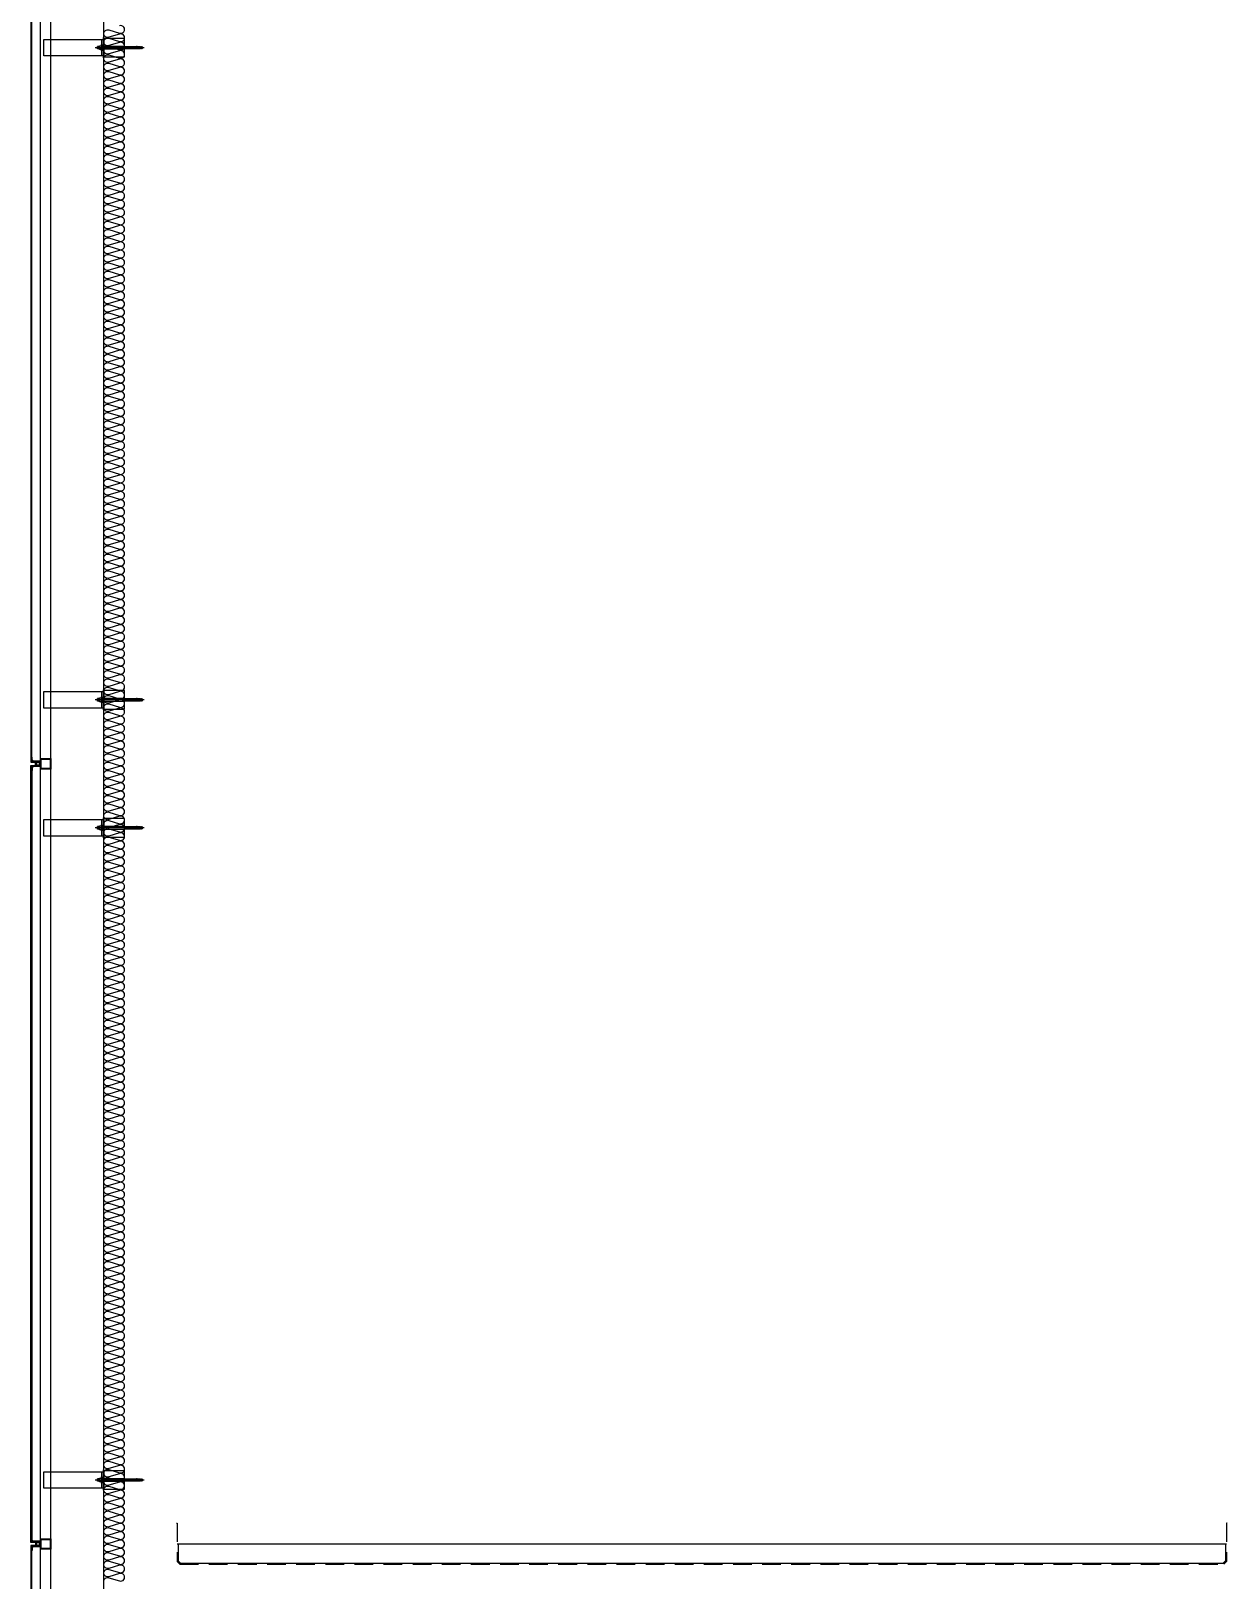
# Model space of a CAD drawing. Header units: millimetres. Extents: x 19868 to 801382, y -4805 to 85279.
# Drawn here: x 537788 to 543538, y 52501 to 59952 of the extents above; entities that cross this region are included whole.
import ezdxf

# ---------------------------------------------------------------- set-up
doc = ezdxf.new("R2010")
doc.units = ezdxf.units.MM
doc.header["$LTSCALE"] = 250
doc.linetypes.add('HID', pattern=[2.8, 1.8, -1])
for name, color, linetype in [('A-ETC-8', 8, 'Continuous'), ('A-FIN', 6, 'Continuous'), ('A-FIN-8', 8, 'Continuous'), ('A-WP', 1, 'HID'), ('ISL', 251, 'Continuous')]:
    doc.layers.add(name, color=color, linetype=linetype)

# ---------------------------------------------------------------- blocks, each defined once
blk = doc.blocks.new('A$C632c858f')
at = {"layer": 'A-ETC-8'}
blk.add_arc((-2.8, 0), 24, 341.82483, 18.17517, dxfattribs=at)
blk.add_ellipse((34, 0), major_axis=(7.59, 0), ratio=0.987937, dxfattribs=at)
blk = doc.blocks.new('A$Cae507117')
at = {"layer": 'A-ETC-8'}
for points in [[(-50, 0), (-50, -50), (0, -50), (0, 0)], [(-46.8, -3.2), (-46.8, -46.8), (-3.2, -46.8), (-3.2, -3.2)]]:
    blk.add_lwpolyline(points, close=True, dxfattribs=at)
blk = doc.blocks.new('너트 M12')
for p, q in [((-9, 0), (9, 0)), ((-9.5, -9), (-9.5, -0.5)), ((9, -9.5), (-9, -9.5)), ((0, -8.3), (0, -1.2)), ((9.5, -0.5), (9.5, -9))]:
    blk.add_line(p, q)
for centre, start, end in [((-9, -0.5), 90, 180), ((-9, -9), 180, 270), ((9, -0.5), 0, 90), ((9, -9), 270, 0)]:
    blk.add_arc(centre, 0.5, start, end)
at = {"extrusion": (0, 0, -1)}
for centre, major_axis, ratio, start_param, end_param in [((-4.8, -0.9), (-4.75, 0.31), 0.185359, -0.024388, 3.141593), ((4.8, -0.9), (4.75, 0.31), 0.185108, 3.141593, 6.30754), ((-4.8, -8.6), (4.75, 0.31), 0.187111, 0, 3.166211), ((4.8, -8.6), (-4.75, 0.31), 0.185991, 3.117121, 6.283185)]:
    blk.add_ellipse(centre, major_axis=major_axis, ratio=ratio, start_param=start_param, end_param=end_param, dxfattribs=at)
blk = doc.blocks.new('A$C5ebcaad0')
at = {"layer": 'A-ETC-8'}
for p, q in [((-439, -220.5), (-439, -229.5)), ((-437, -219), (-437.5, -219)), ((-426, -220.5), (-437, -219)), ((-431.6, -219.7), (-431.6, -221.5)), ((-431.1, -222.3), (-429.3, -223.5)), ((-415.6, -218.7), (-430.6, -218.7)), ((-426, -220.5), (-412, -220.5)), ((-420.6, -223.5), (-420.6, -223)), ((-416.6, -227), (-416.6, -223)), ((-415.6, -218.7), (-412.6, -218.7)), ((-412.6, -218.7), (-412.6, -231.2)), ((-412, -231), (-412, -219)), ((-409, -219), (-412, -219)), ((-409, -231), (-409, -219)), ((-355, -219), (-409, -219)), ((-355, -219), (-245.5, -219)), ((-234, -219), (-225.5, -219)), ((-234, -220.5), (-224, -220.5)), ((-225.5, -231), (-225.5, -219)), ((-224, -220.5), (-225.5, -219)), ((-224, -229.5), (-224, -220.5)), ((-449, -225), (-214, -225)), ((-437.5, -231), (-437, -231)), ((-437, -231), (-426, -229.5)), ((-431.6, -228.5), (-431.6, -230.2)), ((-431.1, -227.7), (-429.3, -226.5)), ((-430.6, -231.2), (-415.6, -231.2)), ((-421.1, -224), (-427.7, -224)), ((-421.1, -226), (-427.7, -226)), ((-426, -229.5), (-412, -229.5)), ((-420.6, -227), (-420.6, -226.5)), ((-415.6, -231.2), (-412.6, -231.2)), ((-412, -231), (-409, -231)), ((-409, -231), (-355, -231)), ((-245.5, -231), (-355, -231)), ((-234.2, -229.5), (-224, -229.5)), ((-234, -231), (-225.5, -231)), ((-224, -229.5), (-225.5, -231))]:
    blk.add_line(p, q, dxfattribs=at)
for points in [[(-255, -180.5), (-255, -269.5), (-355, -269.5), (-355, -180.5)], [(33.5, -185), (-251.5, -185), (-251.5, -265), (33.5, -265)], [(-251.5, -265), (-245.5, -265), (-245.5, -185), (-251.5, -185)], [(-245.5, -210), (-245.5, -240), (-243.5, -240), (-243.5, -210)]]:
    blk.add_lwpolyline(points, close=True, dxfattribs=at)
blk.add_lwpolyline([(-251.5, -177.5), (-251.5, -272.5, -0.414214), (-252.5, -273.5), (-255, -273.5), (-255, -176.5), (-252.5, -176.5, -0.414214)], format="xyb", close=True, dxfattribs=at)
for centre, radius, start, end in [((-437.5, -220.5), 1.5, 90, 180), ((-430.6, -219.7), 1, 90, 180), ((-430.6, -221.5), 1, 180, 236.30993), ((-427.7, -221), 3, 236.30993, 270), ((-421.1, -223.5), 0.5, 270, 0), ((-418.6, -223), 2, 90, 180), ((-418.6, -223), 2, 0, 90), ((-437.5, -229.5), 1.5, 180, 270), ((-430.6, -228.5), 1, 123.69007, 180), ((-430.6, -230.2), 1, 180, 270), ((-427.7, -229), 3, 90, 123.69007), ((-421.1, -226.5), 0.5, 0, 90), ((-418.6, -227), 2, 180, 270), ((-418.6, -227), 2, 270, 0)]:
    blk.add_arc(centre, radius, start, end, dxfattribs=at)
at = {"layer": 'A-ETC-8', "xscale": -1, "rotation": 90}
blk.add_blockref('너트 M12', (-243.5, -225), dxfattribs=at)

msp = doc.modelspace()

# ---------------------------------------------------------------- linework, layer by layer
at = {"layer": 'A-ETC-8'}
for p, q in [((537833.2, 51538.9, 0), (537833.2, 76148.9, 0)), ((537883.2, 51538.9, 0), (537883.2, 76148.9, 0))]:
    msp.add_line(p, q, dxfattribs=at)
for points in [[(537796.2, 56440.4), (537831.2, 56440.4), (537831.2, 56429.4), (537833.2, 56429.4), (537833.2, 56442.4), (537797.9, 56442.4, 0.226541), (537794.2, 56446.1), (537794.2, 56460.8), (537792.2, 56460.8), (537792.2, 56444.4, -0.414214)], [(537796.2, 56417.4), (537831.2, 56417.4), (537831.2, 56428.4), (537833.2, 56428.4), (537833.2, 56415.4), (537797.9, 56415.4, -0.226541), (537794.2, 56411.8), (537794.2, 56397.1), (537792.2, 56397.1), (537792.2, 56413.4, 0.414214)], [(537796.2, 52690.4), (537831.2, 52690.4), (537831.2, 52679.4), (537833.2, 52679.4), (537833.2, 52692.4), (537797.9, 52692.4, 0.226541), (537794.2, 52696.1), (537794.2, 52710.8), (537792.2, 52710.8), (537792.2, 52694.4, -0.414214)], [(537796.2, 52667.4), (537831.2, 52667.4), (537831.2, 52678.4), (537833.2, 52678.4), (537833.2, 52665.4), (537797.9, 52665.4, -0.226541), (537794.2, 52661.8), (537794.2, 52647.1), (537792.2, 52647.1), (537792.2, 52663.4, 0.414214)]]:
    msp.add_lwpolyline(points, format="xyb", close=True, dxfattribs=at)
at = {"layer": 'A-FIN'}
msp.add_line((538491.2, 52678.9), (543535.2, 52678.9), dxfattribs=at)
for points in [[(537829.2, 60167.4), (537829.2, 60171.4), (537788.2, 60171.4), (537788.2, 56436.4), (537829.2, 56436.4), (537829.2, 56440.4), (537792.2, 56440.4), (537792.2, 60167.4), (537829.2, 60167.4)], [(537829.2, 52690.4), (537829.2, 52686.4), (537788.2, 52686.4), (537788.2, 56421.4), (537829.2, 56421.4), (537829.2, 56417.4), (537792.2, 56417.4), (537792.2, 52690.4), (537829.2, 52690.4)], [(537829.2, 52667.4), (537829.2, 52671.4), (537788.2, 52671.4), (537788.2, 51513.9), (537829.2, 51513.9), (537829.2, 51517.9), (537792.2, 51517.9), (537792.2, 52667.4), (537829.2, 52667.4)]]:
    msp.add_lwpolyline(points, close=True, dxfattribs=at)
at = {"layer": 'A-FIN-8'}
for p, q in [((538496.2, 52678.9), (538496.2, 52597.1)), ((543530.2, 52678.9), (543530.2, 52597.1)), ((538506.4, 52586.9), (538496.2, 52597.1)), ((538506.4, 52586.9), (543520, 52586.9)), ((543520, 52586.9), (543530.2, 52597.1))]:
    msp.add_line(p, q, dxfattribs=at)
at = {"layer": 'A-WP', "ltscale": 0.2}
for p, q in [((538503.4, 52581.9), (538491.2, 52594.1)), ((538503.4, 52581.9), (543523.1, 52581.9)), ((543523.1, 52581.9), (543535.2, 52594.1))]:
    msp.add_line(p, q, dxfattribs=at)
at = {"layer": 'A-WP', "linetype": 'HID', "ltscale": 0.2}
for points in [[(538488.2, 52778.9), (538491.2, 52778.9), (538491.2, 52594.1)], [(543538.2, 52778.9), (543535.2, 52778.9), (543535.2, 52594.1)]]:
    msp.add_lwpolyline(points, dxfattribs=at)
at = {"layer": 'ISL'}
msp.add_lwpolyline([(538138.2, 51518.9), (538138.2, 75178.9), (538338.2, 75178.9), (538338.2, 81928.9)], dxfattribs=at)
msp.add_lwpolyline([(538138.2, 52499, -0.509267), (538162.4, 52516.6), (538214, 52501.3, 1.372593), (538214, 52536.6), (538162.4, 52521.3, -0.509267), (538138.2, 52539, -0.509267), (538162.4, 52556.6), (538214, 52541.3, 1.372593), (538214, 52576.6), (538162.4, 52561.3, -0.509267), (538138.2, 52579, -0.509267), (538162.4, 52596.6), (538214, 52581.3, 1.372593), (538214, 52616.6), (538162.4, 52601.3, -0.509267), (538138.2, 52619, -0.509267), (538162.4, 52636.6), (538214, 52621.3, 1.372593), (538214, 52656.6), (538162.4, 52641.3, -0.509267), (538138.2, 52659, -0.509267), (538162.4, 52676.6), (538214, 52661.3, 1.372593), (538214, 52696.6), (538162.4, 52681.3, -0.509267), (538138.2, 52699, -0.509267), (538162.4, 52716.6), (538214, 52701.3, 1.372593), (538214, 52736.6), (538162.4, 52721.3, -0.509267), (538138.2, 52739, -0.509267), (538162.4, 52756.6), (538214, 52741.3, 1.372593), (538214, 52776.6), (538162.4, 52761.3, -0.509267), (538138.2, 52779, -0.509267), (538162.4, 52796.6), (538214, 52781.3, 1.372593), (538214, 52816.6), (538162.4, 52801.3, -0.509267), (538138.2, 52819, -0.509267), (538162.4, 52836.6), (538214, 52821.3, 1.372593), (538214, 52856.6), (538162.4, 52841.3, -0.509267), (538138.2, 52859, -0.509267), (538162.4, 52876.6), (538214, 52861.3, 1.372593), (538214, 52896.6), (538162.4, 52881.3, -0.509267), (538138.2, 52899, -0.509267), (538162.4, 52916.6), (538214, 52901.3, 1.372593), (538214, 52936.6), (538162.4, 52921.3, -0.509267), (538138.2, 52939, -0.509267), (538162.4, 52956.6), (538214, 52941.3, 1.372593), (538214, 52976.6), (538162.4, 52961.3, -0.509267), (538138.2, 52979, -0.509267), (538162.4, 52996.6), (538214, 52981.3, 1.372593), (538214, 53016.6), (538162.4, 53001.3, -0.509267), (538138.2, 53019, -0.509267), (538162.4, 53036.6), (538214, 53021.3, 1.372593), (538214, 53056.6), (538162.4, 53041.3, -0.509267), (538138.2, 53059, -0.509267), (538162.4, 53076.6), (538214, 53061.3, 1.372593), (538214, 53096.6), (538162.4, 53081.3, -0.509267), (538138.2, 53099, -0.509267), (538162.4, 53116.6), (538214, 53101.3, 1.372593), (538214, 53136.6), (538162.4, 53121.3, -0.509267), (538138.2, 53139, -0.509267), (538162.4, 53156.6), (538214, 53141.3, 1.372593), (538214, 53176.6), (538162.4, 53161.3, -0.509267), (538138.2, 53179, -0.509267), (538162.4, 53196.6), (538214, 53181.3, 1.372593), (538214, 53216.6), (538162.4, 53201.3, -0.509267), (538138.2, 53219, -0.509267), (538162.4, 53236.6), (538214, 53221.3, 1.372593), (538214, 53256.6), (538162.4, 53241.3, -0.509267), (538138.2, 53259, -0.509267), (538162.4, 53276.6), (538214, 53261.3, 1.372593), (538214, 53296.6), (538162.4, 53281.3, -0.509267), (538138.2, 53299, -0.509267), (538162.4, 53316.6), (538214, 53301.3, 1.372593), (538214, 53336.6), (538162.4, 53321.3, -0.509267), (538138.2, 53339, -0.509267), (538162.4, 53356.6), (538214, 53341.3, 1.372593), (538214, 53376.6), (538162.4, 53361.3, -0.509267), (538138.2, 53379, -0.509267), (538162.4, 53396.6), (538214, 53381.3, 1.372593), (538214, 53416.6), (538162.4, 53401.3, -0.509267), (538138.2, 53419, -0.509267), (538162.4, 53436.6), (538214, 53421.3, 1.372593), (538214, 53456.6), (538162.4, 53441.3, -0.509267), (538138.2, 53459, -0.509267), (538162.4, 53476.6), (538214, 53461.3, 1.372593), (538214, 53496.6), (538162.4, 53481.3, -0.509267), (538138.2, 53499, -0.509267), (538162.4, 53516.6), (538214, 53501.3, 1.372593), (538214, 53536.6), (538162.4, 53521.3, -0.509267), (538138.2, 53539, -0.509267), (538162.4, 53556.6), (538214, 53541.3, 1.372593), (538214, 53576.6), (538162.4, 53561.3, -0.509267), (538138.2, 53579, -0.509267), (538162.4, 53596.6), (538214, 53581.3, 1.372593), (538214, 53616.6), (538162.4, 53601.3, -0.509267), (538138.2, 53619, -0.509267), (538162.4, 53636.6), (538214, 53621.3, 1.372593), (538214, 53656.6), (538162.4, 53641.3, -0.509267), (538138.2, 53659, -0.509267), (538162.4, 53676.6), (538214, 53661.3, 1.372593), (538214, 53696.6), (538162.4, 53681.3, -0.509267), (538138.2, 53699, -0.509267), (538162.4, 53716.6), (538214, 53701.3, 1.372593), (538214, 53736.6), (538162.4, 53721.3, -0.509267), (538138.2, 53739, -0.509267), (538162.4, 53756.6), (538214, 53741.3, 1.372593), (538214, 53776.6), (538162.4, 53761.3, -0.509267), (538138.2, 53779, -0.509267), (538162.4, 53796.6), (538214, 53781.3, 1.372593), (538214, 53816.6), (538162.4, 53801.3, -0.509267), (538138.2, 53819, -0.509267), (538162.4, 53836.6), (538214, 53821.3, 1.372593), (538214, 53856.6), (538162.4, 53841.3, -0.509267), (538138.2, 53859, -0.509267), (538162.4, 53876.6), (538214, 53861.3, 1.372593), (538214, 53896.6), (538162.4, 53881.3, -0.509267), (538138.2, 53899, -0.509267), (538162.4, 53916.6), (538214, 53901.3, 1.372593), (538214, 53936.6), (538162.4, 53921.3, -0.509267), (538138.2, 53939, -0.509267), (538162.4, 53956.6), (538214, 53941.3, 1.372593), (538214, 53976.6), (538162.4, 53961.3, -0.509267), (538138.2, 53979, -0.509267), (538162.4, 53996.6), (538214, 53981.3, 1.372593), (538214, 54016.6), (538162.4, 54001.3, -0.509267), (538138.2, 54019, -0.509267), (538162.4, 54036.6), (538214, 54021.3, 1.372593), (538214, 54056.6), (538162.4, 54041.3, -0.509267), (538138.2, 54059, -0.509267), (538162.4, 54076.6), (538214, 54061.3, 1.372593), (538214, 54096.6), (538162.4, 54081.3, -0.509267), (538138.2, 54099, -0.509267), (538162.4, 54116.6), (538214, 54101.3, 1.372593), (538214, 54136.6), (538162.4, 54121.3, -0.509267), (538138.2, 54139, -0.509267), (538162.4, 54156.6), (538214, 54141.3, 1.372593), (538214, 54176.6), (538162.4, 54161.3, -0.509267), (538138.2, 54179, -0.509267), (538162.4, 54196.6), (538214, 54181.3, 1.372593), (538214, 54216.6), (538162.4, 54201.3, -0.509267), (538138.2, 54219, -0.509267), (538162.4, 54236.6), (538214, 54221.3, 1.372593), (538214, 54256.6), (538162.4, 54241.3, -0.509267), (538138.2, 54259, -0.509267), (538162.4, 54276.6), (538214, 54261.3, 1.372593), (538214, 54296.6), (538162.4, 54281.3, -0.509267), (538138.2, 54299, -0.509267), (538162.4, 54316.6), (538214, 54301.3, 1.372593), (538214, 54336.6), (538162.4, 54321.3, -0.509267), (538138.2, 54339, -0.509267), (538162.4, 54356.6), (538214, 54341.3, 1.372593), (538214, 54376.6), (538162.4, 54361.3, -0.509267), (538138.2, 54379, -0.509267), (538162.4, 54396.6), (538214, 54381.3, 1.372593), (538214, 54416.6), (538162.4, 54401.3, -0.509267), (538138.2, 54419, -0.509267), (538162.4, 54436.6), (538214, 54421.3, 1.372593), (538214, 54456.6), (538162.4, 54441.3, -0.509267), (538138.2, 54459, -0.509267), (538162.4, 54476.6), (538214, 54461.3, 1.372593), (538214, 54496.6), (538162.4, 54481.3, -0.509267), (538138.2, 54499, -0.509267), (538162.4, 54516.6), (538214, 54501.3, 1.372593), (538214, 54536.6), (538162.4, 54521.3, -0.509267), (538138.2, 54539, -0.509267), (538162.4, 54556.6), (538214, 54541.3, 1.372593), (538214, 54576.6), (538162.4, 54561.3, -0.509267), (538138.2, 54579, -0.509267), (538162.4, 54596.6), (538214, 54581.3, 1.372593), (538214, 54616.6), (538162.4, 54601.3, -0.509267), (538138.2, 54619, -0.509267), (538162.4, 54636.6), (538214, 54621.3, 1.372593), (538214, 54656.6), (538162.4, 54641.3, -0.509267), (538138.2, 54659, -0.509267), (538162.4, 54676.6), (538214, 54661.3, 1.372593), (538214, 54696.6), (538162.4, 54681.3, -0.509267), (538138.2, 54699, -0.509267), (538162.4, 54716.6), (538214, 54701.3, 1.372593), (538214, 54736.6), (538162.4, 54721.3, -0.509267), (538138.2, 54739, -0.509267), (538162.4, 54756.6), (538214, 54741.3, 1.372593), (538214, 54776.6), (538162.4, 54761.3, -0.509267), (538138.2, 54779, -0.509267), (538162.4, 54796.6), (538214, 54781.3, 1.372593), (538214, 54816.6), (538162.4, 54801.3, -0.509267), (538138.2, 54819, -0.509267), (538162.4, 54836.6), (538214, 54821.3, 1.372593), (538214, 54856.6), (538162.4, 54841.3, -0.509267), (538138.2, 54859, -0.509267), (538162.4, 54876.6), (538214, 54861.3, 1.372593), (538214, 54896.6), (538162.4, 54881.3, -0.509267), (538138.2, 54899, -0.509267), (538162.4, 54916.6), (538214, 54901.3, 1.372593), (538214, 54936.6), (538162.4, 54921.3, -0.509267), (538138.2, 54939, -0.509267), (538162.4, 54956.6), (538214, 54941.3, 1.372593), (538214, 54976.6), (538162.4, 54961.3, -0.509267), (538138.2, 54979, -0.509267), (538162.4, 54996.6), (538214, 54981.3, 1.372593), (538214, 55016.6), (538162.4, 55001.3, -0.509267), (538138.2, 55019, -0.509267), (538162.4, 55036.6), (538214, 55021.3, 1.372593), (538214, 55056.6), (538162.4, 55041.3, -0.509267), (538138.2, 55059, -0.509267), (538162.4, 55076.6), (538214, 55061.3, 1.372593), (538214, 55096.6), (538162.4, 55081.3, -0.509267), (538138.2, 55099, -0.509267), (538162.4, 55116.6), (538214, 55101.3, 1.372593), (538214, 55136.6), (538162.4, 55121.3, -0.509267), (538138.2, 55139, -0.509267), (538162.4, 55156.6), (538214, 55141.3, 1.372593), (538214, 55176.6), (538162.4, 55161.3, -0.509267), (538138.2, 55179, -0.509267), (538162.4, 55196.6), (538214, 55181.3, 1.372593), (538214, 55216.6), (538162.4, 55201.3, -0.509267), (538138.2, 55219, -0.509267), (538162.4, 55236.6), (538214, 55221.3, 1.372593), (538214, 55256.6), (538162.4, 55241.3, -0.509267), (538138.2, 55259, -0.509267), (538162.4, 55276.6), (538214, 55261.3, 1.372593), (538214, 55296.6), (538162.4, 55281.3, -0.509267), (538138.2, 55299, -0.509267), (538162.4, 55316.6), (538214, 55301.3, 1.372593), (538214, 55336.6), (538162.4, 55321.3, -0.509267), (538138.2, 55339, -0.509267), (538162.4, 55356.6), (538214, 55341.3, 1.372593), (538214, 55376.6), (538162.4, 55361.3, -0.509267), (538138.2, 55379, -0.509267), (538162.4, 55396.6), (538214, 55381.3, 1.372593), (538214, 55416.6), (538162.4, 55401.3, -0.509267), (538138.2, 55419, -0.509267), (538162.4, 55436.6), (538214, 55421.3, 1.372593), (538214, 55456.6), (538162.4, 55441.3, -0.509267), (538138.2, 55459, -0.509267), (538162.4, 55476.6), (538214, 55461.3, 1.372593), (538214, 55496.6), (538162.4, 55481.3, -0.509267), (538138.2, 55499, -0.509267), (538162.4, 55516.6), (538214, 55501.3, 1.372593), (538214, 55536.6), (538162.4, 55521.3, -0.509267), (538138.2, 55539, -0.509267), (538162.4, 55556.6), (538214, 55541.3, 1.372593), (538214, 55576.6), (538162.4, 55561.3, -0.509267), (538138.2, 55579, -0.509267), (538162.4, 55596.6), (538214, 55581.3, 1.372593), (538214, 55616.6), (538162.4, 55601.3, -0.509267), (538138.2, 55619, -0.509267), (538162.4, 55636.6), (538214, 55621.3, 1.372593), (538214, 55656.6), (538162.4, 55641.3, -0.509267), (538138.2, 55659, -0.509267), (538162.4, 55676.6), (538214, 55661.3, 1.372593), (538214, 55696.6), (538162.4, 55681.3, -0.509267), (538138.2, 55699, -0.509267), (538162.4, 55716.6), (538214, 55701.3, 1.372593), (538214, 55736.6), (538162.4, 55721.3, -0.509267), (538138.2, 55739, -0.509267), (538162.4, 55756.6), (538214, 55741.3, 1.372593), (538214, 55776.6), (538162.4, 55761.3, -0.509267), (538138.2, 55779, -0.509267), (538162.4, 55796.6), (538214, 55781.3, 1.372593), (538214, 55816.6), (538162.4, 55801.3, -0.509267), (538138.2, 55819, -0.509267), (538162.4, 55836.6), (538214, 55821.3, 1.372593), (538214, 55856.6), (538162.4, 55841.3, -0.509267), (538138.2, 55859, -0.509267), (538162.4, 55876.6), (538214, 55861.3, 1.372593), (538214, 55896.6), (538162.4, 55881.3, -0.509267), (538138.2, 55899, -0.509267), (538162.4, 55916.6), (538214, 55901.3, 1.372593), (538214, 55936.6), (538162.4, 55921.3, -0.509267), (538138.2, 55939, -0.509267), (538162.4, 55956.6), (538214, 55941.3, 1.372593), (538214, 55976.6), (538162.4, 55961.3, -0.509267), (538138.2, 55979, -0.509267), (538162.4, 55996.6), (538214, 55981.3, 1.372593), (538214, 56016.6), (538162.4, 56001.3, -0.509267), (538138.2, 56019, -0.509267), (538162.4, 56036.6), (538214, 56021.3, 1.372593), (538214, 56056.6), (538162.4, 56041.3, -0.509267), (538138.2, 56059, -0.509267), (538162.4, 56076.6), (538214, 56061.3, 1.372593), (538214, 56096.6), (538162.4, 56081.3, -0.509267), (538138.2, 56099, -0.509267), (538162.4, 56116.6), (538214, 56101.3, 1.372593), (538214, 56136.6), (538162.4, 56121.3, -0.509267), (538138.2, 56139, -0.509267), (538162.4, 56156.6), (538214, 56141.3, 1.372593), (538214, 56176.6), (538162.4, 56161.3, -0.509267), (538138.2, 56179, -0.509267), (538162.4, 56196.6), (538214, 56181.3, 1.372593), (538214, 56216.6), (538162.4, 56201.3, -0.509267), (538138.2, 56219, -0.509267), (538162.4, 56236.6), (538214, 56221.3, 1.372593), (538214, 56256.6), (538162.4, 56241.3, -0.509267), (538138.2, 56259, -0.509267), (538162.4, 56276.6), (538214, 56261.3, 1.372593), (538214, 56296.6), (538162.4, 56281.3, -0.509267), (538138.2, 56299, -0.509267), (538162.4, 56316.6), (538214, 56301.3, 1.372593), (538214, 56336.6), (538162.4, 56321.3, -0.509267), (538138.2, 56339, -0.509267), (538162.4, 56356.6), (538214, 56341.3, 1.372593), (538214, 56376.6), (538162.4, 56361.3, -0.509267), (538138.2, 56379, -0.509267), (538162.4, 56396.6), (538214, 56381.3, 1.372593), (538214, 56416.6), (538162.4, 56401.3, -0.509267), (538138.2, 56419, -0.509267), (538162.4, 56436.6), (538214, 56421.3, 1.372593), (538214, 56456.6), (538162.4, 56441.3, -0.509267), (538138.2, 56459, -0.509267), (538162.4, 56476.6), (538214, 56461.3, 1.372593), (538214, 56496.6), (538162.4, 56481.3, -0.509267), (538138.2, 56499, -0.509267), (538162.4, 56516.6), (538214, 56501.3, 1.372593), (538214, 56536.6), (538162.4, 56521.3, -0.509267), (538138.2, 56539, -0.509267), (538162.4, 56556.6), (538214, 56541.3, 1.372593), (538214, 56576.6), (538162.4, 56561.3, -0.509267), (538138.2, 56579, -0.509267), (538162.4, 56596.6), (538214, 56581.3, 1.372593), (538214, 56616.6), (538162.4, 56601.3, -0.509267), (538138.2, 56619, -0.509267), (538162.4, 56636.6), (538214, 56621.3, 1.372593), (538214, 56656.6), (538162.4, 56641.3, -0.509267), (538138.2, 56659, -0.509267), (538162.4, 56676.6), (538214, 56661.3, 1.372593), (538214, 56696.6), (538162.4, 56681.3, -0.509267), (538138.2, 56699, -0.509267), (538162.4, 56716.6), (538214, 56701.3, 1.372593), (538214, 56736.6), (538162.4, 56721.3, -0.509267), (538138.2, 56739, -0.509267), (538162.4, 56756.6), (538214, 56741.3, 1.372593), (538214, 56776.6), (538162.4, 56761.3, -0.509267), (538138.2, 56779, -0.509267), (538162.4, 56796.6), (538214, 56781.3, 1.372593), (538214, 56816.6), (538162.4, 56801.3, -0.509267), (538138.2, 56819, -0.509267), (538162.4, 56836.6), (538214, 56821.3, 1.372593), (538214, 56856.6), (538162.4, 56841.3, -0.509267), (538138.2, 56859, -0.509267), (538162.4, 56876.6), (538214, 56861.3, 1.372593), (538214, 56896.6), (538162.4, 56881.3, -0.509267), (538138.2, 56899, -0.509267), (538162.4, 56916.6), (538214, 56901.3, 1.372593), (538214, 56936.6), (538162.4, 56921.3, -0.509267), (538138.2, 56939, -0.509267), (538162.4, 56956.6), (538214, 56941.3, 1.372593), (538214, 56976.6), (538162.4, 56961.3, -0.509267), (538138.2, 56979, -0.509267), (538162.4, 56996.6), (538214, 56981.3, 1.372593), (538214, 57016.6), (538162.4, 57001.3, -0.509267), (538138.2, 57019, -0.509267), (538162.4, 57036.6), (538214, 57021.3, 1.372593), (538214, 57056.6), (538162.4, 57041.3, -0.509267), (538138.2, 57059, -0.509267), (538162.4, 57076.6), (538214, 57061.3, 1.372593), (538214, 57096.6), (538162.4, 57081.3, -0.509267), (538138.2, 57099, -0.509267), (538162.4, 57116.6), (538214, 57101.3, 1.372593), (538214, 57136.6), (538162.4, 57121.3, -0.509267), (538138.2, 57139, -0.509267), (538162.4, 57156.6), (538214, 57141.3, 1.372593), (538214, 57176.6), (538162.4, 57161.3, -0.509267), (538138.2, 57179, -0.509267), (538162.4, 57196.6), (538214, 57181.3, 1.372593), (538214, 57216.6), (538162.4, 57201.3, -0.509267), (538138.2, 57219, -0.509267), (538162.4, 57236.6), (538214, 57221.3, 1.372593), (538214, 57256.6), (538162.4, 57241.3, -0.509267), (538138.2, 57259, -0.509267), (538162.4, 57276.6), (538214, 57261.3, 1.372593), (538214, 57296.6), (538162.4, 57281.3, -0.509267), (538138.2, 57299, -0.509267), (538162.4, 57316.6), (538214, 57301.3, 1.372593), (538214, 57336.6), (538162.4, 57321.3, -0.509267), (538138.2, 57339, -0.509267), (538162.4, 57356.6), (538214, 57341.3, 1.372593), (538214, 57376.6), (538162.4, 57361.3, -0.509267), (538138.2, 57379, -0.509267), (538162.4, 57396.6), (538214, 57381.3, 1.372593), (538214, 57416.6), (538162.4, 57401.3, -0.509267), (538138.2, 57419, -0.509267), (538162.4, 57436.6), (538214, 57421.3, 1.372593), (538214, 57456.6), (538162.4, 57441.3, -0.509267), (538138.2, 57459, -0.509267), (538162.4, 57476.6), (538214, 57461.3, 1.372593), (538214, 57496.6), (538162.4, 57481.3, -0.509267), (538138.2, 57499, -0.509267), (538162.4, 57516.6), (538214, 57501.3, 1.372593), (538214, 57536.6), (538162.4, 57521.3, -0.509267), (538138.2, 57539, -0.509267), (538162.4, 57556.6), (538214, 57541.3, 1.372593), (538214, 57576.6), (538162.4, 57561.3, -0.509267), (538138.2, 57579, -0.509267), (538162.4, 57596.6), (538214, 57581.3, 1.372593), (538214, 57616.6), (538162.4, 57601.3, -0.509267), (538138.2, 57619, -0.509267), (538162.4, 57636.6), (538214, 57621.3, 1.372593), (538214, 57656.6), (538162.4, 57641.3, -0.509267), (538138.2, 57659, -0.509267), (538162.4, 57676.6), (538214, 57661.3, 1.372593), (538214, 57696.6), (538162.4, 57681.3, -0.509267), (538138.2, 57699, -0.509267), (538162.4, 57716.6), (538214, 57701.3, 1.372593), (538214, 57736.6), (538162.4, 57721.3, -0.509267), (538138.2, 57739, -0.509267), (538162.4, 57756.6), (538214, 57741.3, 1.372593), (538214, 57776.6), (538162.4, 57761.3, -0.509267), (538138.2, 57779, -0.509267), (538162.4, 57796.6), (538214, 57781.3, 1.372593), (538214, 57816.6), (538162.4, 57801.3, -0.509267), (538138.2, 57819, -0.509267), (538162.4, 57836.6), (538214, 57821.3, 1.372593), (538214, 57856.6), (538162.4, 57841.3, -0.509267), (538138.2, 57859, -0.509267), (538162.4, 57876.6), (538214, 57861.3, 1.372593), (538214, 57896.6), (538162.4, 57881.3, -0.509267), (538138.2, 57899, -0.509267), (538162.4, 57916.6), (538214, 57901.3, 1.372593), (538214, 57936.6), (538162.4, 57921.3, -0.509267), (538138.2, 57939, -0.509267), (538162.4, 57956.6), (538214, 57941.3, 1.372593), (538214, 57976.6), (538162.4, 57961.3, -0.509267), (538138.2, 57979, -0.509267), (538162.4, 57996.6), (538214, 57981.3, 1.372593), (538214, 58016.6), (538162.4, 58001.3, -0.509267), (538138.2, 58019, -0.509267), (538162.4, 58036.6), (538214, 58021.3, 1.372593), (538214, 58056.6), (538162.4, 58041.3, -0.509267), (538138.2, 58059, -0.509267), (538162.4, 58076.6), (538214, 58061.3, 1.372593), (538214, 58096.6), (538162.4, 58081.3, -0.509267), (538138.2, 58099, -0.509267), (538162.4, 58116.6), (538214, 58101.3, 1.372593), (538214, 58136.6), (538162.4, 58121.3, -0.509267), (538138.2, 58139, -0.509267), (538162.4, 58156.6), (538214, 58141.3, 1.372593), (538214, 58176.6), (538162.4, 58161.3, -0.509267), (538138.2, 58179, -0.509267), (538162.4, 58196.6), (538214, 58181.3, 1.372593), (538214, 58216.6), (538162.4, 58201.3, -0.509267), (538138.2, 58219, -0.509267), (538162.4, 58236.6), (538214, 58221.3, 1.372593), (538214, 58256.6), (538162.4, 58241.3, -0.509267), (538138.2, 58259, -0.509267), (538162.4, 58276.6), (538214, 58261.3, 1.372593), (538214, 58296.6), (538162.4, 58281.3, -0.509267), (538138.2, 58299, -0.509267), (538162.4, 58316.6), (538214, 58301.3, 1.372593), (538214, 58336.6), (538162.4, 58321.3, -0.509267), (538138.2, 58339, -0.509267), (538162.4, 58356.6), (538214, 58341.3, 1.372593), (538214, 58376.6), (538162.4, 58361.3, -0.509267), (538138.2, 58379, -0.509267), (538162.4, 58396.6), (538214, 58381.3, 1.372593), (538214, 58416.6), (538162.4, 58401.3, -0.509267), (538138.2, 58419, -0.509267), (538162.4, 58436.6), (538214, 58421.3, 1.372593), (538214, 58456.6), (538162.4, 58441.3, -0.509267), (538138.2, 58459, -0.509267), (538162.4, 58476.6), (538214, 58461.3, 1.372593), (538214, 58496.6), (538162.4, 58481.3, -0.509267), (538138.2, 58499, -0.509267), (538162.4, 58516.6), (538214, 58501.3, 1.372593), (538214, 58536.6), (538162.4, 58521.3, -0.509267), (538138.2, 58539, -0.509267), (538162.4, 58556.6), (538214, 58541.3, 1.372593), (538214, 58576.6), (538162.4, 58561.3, -0.509267), (538138.2, 58579, -0.509267), (538162.4, 58596.6), (538214, 58581.3, 1.372593), (538214, 58616.6), (538162.4, 58601.3, -0.509267), (538138.2, 58619, -0.509267), (538162.4, 58636.6), (538214, 58621.3, 1.372593), (538214, 58656.6), (538162.4, 58641.3, -0.509267), (538138.2, 58659, -0.509267), (538162.4, 58676.6), (538214, 58661.3, 1.372593), (538214, 58696.6), (538162.4, 58681.3, -0.509267), (538138.2, 58699, -0.509267), (538162.4, 58716.6), (538214, 58701.3, 1.372593), (538214, 58736.6), (538162.4, 58721.3, -0.509267), (538138.2, 58739, -0.509267), (538162.4, 58756.6), (538214, 58741.3, 1.372593), (538214, 58776.6), (538162.4, 58761.3, -0.509267), (538138.2, 58779, -0.509267), (538162.4, 58796.6), (538214, 58781.3, 1.372593), (538214, 58816.6), (538162.4, 58801.3, -0.509267), (538138.2, 58819, -0.509267), (538162.4, 58836.6), (538214, 58821.3, 1.372593), (538214, 58856.6), (538162.4, 58841.3, -0.509267), (538138.2, 58859, -0.509267), (538162.4, 58876.6), (538214, 58861.3, 1.372593), (538214, 58896.6), (538162.4, 58881.3, -0.509267), (538138.2, 58899, -0.509267), (538162.4, 58916.6), (538214, 58901.3, 1.372593), (538214, 58936.6), (538162.4, 58921.3, -0.509267), (538138.2, 58939, -0.509267), (538162.4, 58956.6), (538214, 58941.3, 1.372593), (538214, 58976.6), (538162.4, 58961.3, -0.509267), (538138.2, 58979, -0.509267), (538162.4, 58996.6), (538214, 58981.3, 1.372593), (538214, 59016.6), (538162.4, 59001.3, -0.509267), (538138.2, 59019, -0.509267), (538162.4, 59036.6), (538214, 59021.3, 1.372593), (538214, 59056.6), (538162.4, 59041.3, -0.509267), (538138.2, 59059, -0.509267), (538162.4, 59076.6), (538214, 59061.3, 1.372593), (538214, 59096.6), (538162.4, 59081.3, -0.509267), (538138.2, 59099, -0.509267), (538162.4, 59116.6), (538214, 59101.3, 1.372593), (538214, 59136.6), (538162.4, 59121.3, -0.509267), (538138.2, 59139, -0.509267), (538162.4, 59156.6), (538214, 59141.3, 1.372593), (538214, 59176.6), (538162.4, 59161.3, -0.509267), (538138.2, 59179, -0.509267), (538162.4, 59196.6), (538214, 59181.3, 1.372593), (538214, 59216.6), (538162.4, 59201.3, -0.509267), (538138.2, 59219, -0.509267), (538162.4, 59236.6), (538214, 59221.3, 1.372593), (538214, 59256.6), (538162.4, 59241.3, -0.509267), (538138.2, 59259, -0.509267), (538162.4, 59276.6), (538214, 59261.3, 1.372593), (538214, 59296.6), (538162.4, 59281.3, -0.509267), (538138.2, 59299, -0.509267), (538162.4, 59316.6), (538214, 59301.3, 1.372593), (538214, 59336.6), (538162.4, 59321.3, -0.509267), (538138.2, 59339, -0.509267), (538162.4, 59356.6), (538214, 59341.3, 1.372593), (538214, 59376.6), (538162.4, 59361.3, -0.509267), (538138.2, 59379, -0.509267), (538162.4, 59396.6), (538214, 59381.3, 1.372593), (538214, 59416.6), (538162.4, 59401.3, -0.509267), (538138.2, 59419, -0.509267), (538162.4, 59436.6), (538214, 59421.3, 1.372593), (538214, 59456.6), (538162.4, 59441.3, -0.509267), (538138.2, 59459, -0.509267), (538162.4, 59476.6), (538214, 59461.3, 1.372593), (538214, 59496.6), (538162.4, 59481.3, -0.509267), (538138.2, 59499, -0.509267), (538162.4, 59516.6), (538214, 59501.3, 1.372593), (538214, 59536.6), (538162.4, 59521.3, -0.509267), (538138.2, 59539, -0.509267), (538162.4, 59556.6), (538214, 59541.3, 1.372593), (538214, 59576.6), (538162.4, 59561.3, -0.509267), (538138.2, 59579, -0.509267), (538162.4, 59596.6), (538214, 59581.3, 1.372593), (538214, 59616.6), (538162.4, 59601.3, -0.509267), (538138.2, 59619, -0.509267), (538162.4, 59636.6), (538214, 59621.3, 1.372593), (538214, 59656.6), (538162.4, 59641.3, -0.509267), (538138.2, 59659, -0.509267), (538162.4, 59676.6), (538214, 59661.3, 1.372593), (538214, 59696.6), (538162.4, 59681.3, -0.509267), (538138.2, 59699, -0.509267), (538162.4, 59716.6), (538214, 59701.3, 1.372593), (538214, 59736.6), (538162.4, 59721.3, -0.509267), (538138.2, 59739, -0.509267), (538162.4, 59756.6), (538214, 59741.3, 1.372593), (538214, 59776.6), (538162.4, 59761.3, -0.509267), (538138.2, 59779, -0.509267), (538162.4, 59796.6), (538214, 59781.3, 1.372593), (538214, 59816.6), (538162.4, 59801.3, -0.509267), (538138.2, 59819, -0.509267), (538162.4, 59836.6), (538214, 59821.3, 1.372593), (538214, 59856.6), (538162.4, 59841.3, -0.509267), (538138.2, 59859, -0.509267), (538162.4, 59876.6), (538214, 59861.3, 1.372593), (538214, 59896.6), (538162.4, 59881.3, -0.509267), (538138.2, 59899, -0.509267), (538162.4, 59916.6), (538214, 59901.3, 1.372593), (538214, 59936.6), (538162.4, 59921.3, -0.509267), (538138.2, 59939, -0.509267), (538162.4, 59956.6), (538214, 59941.3, 1.372593), (538214, 59976.6)], format="xyb", dxfattribs=at)

# ---------------------------------------------------------------- block references
at = {"layer": 'A-ETC-8', "xscale": -1}
for p in [(537883.2, 60096.4), (537883.2, 56961.4), (537883.2, 56346.4), (537883.2, 53211.4)]:
    msp.add_blockref('A$C5ebcaad0', p, dxfattribs=at)
at = {"layer": 'A-ETC-8'}
msp.add_blockref('A$C632c858f', (537788.2, 56428.9), dxfattribs=at)
at = {"layer": 'A-ETC-8', "xscale": -1, "rotation": 180}
for name, p in [('A$Cae507117', (537883.2, 56403.9)), ('A$C632c858f', (537788.2, 52678.9)), ('A$Cae507117', (537883.2, 52653.9))]:
    msp.add_blockref(name, p, dxfattribs=at)

doc.saveas('drawing.dxf')
